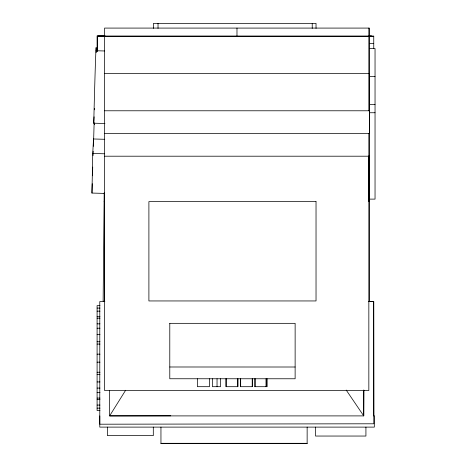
<?xml version="1.0" encoding="UTF-8"?>
<svg xmlns="http://www.w3.org/2000/svg" width="467" height="467" viewBox="0 0 467 467"><rect width="100%" height="100%" fill="white"/><g stroke="black" fill="none" stroke-linecap="round" stroke-linejoin="round"><path stroke-width="0.7" d="M197.389 378.76L197.389 386.682L209.461 386.688L209.461 378.76M212.415 378.76L212.415 386.688L220.506 386.688L220.506 378.76M217.038 386.688L217.038 378.76M225.929 378.76L225.929 386.688L237.884 386.688L237.884 378.766M226.221 386.688L226.221 378.76M236.985 28.084L236.979 36.274M237.779 386.688L237.779 378.766M240.377 378.766L240.377 386.688L252.332 386.688L252.338 378.766M240.668 386.688L240.668 378.766M252.227 386.688L252.233 378.766M254.468 378.766L254.468 386.688L267.147 386.694L267.147 378.766M255.554 386.688L255.554 378.766M266.044 386.694L266.044 378.766M266.307 386.694L266.307 378.766M368.837 155.96L368.837 201.621L369.502 201.621M369.391 110.597L368.837 110.778L368.837 28.09M104.567 193.408L91.958 193.069L92.74 153.468L93.523 138.985L104.731 139.289M104.182 192.772L103.137 301.11L104.573 301.127M369.163 174.95L369.391 156.2L104.573 156.2M91.958 193.069L92.233 183.694M92.46 175.761L92.711 167.11M93.044 155.569L93.166 151.244M93.312 146.194L93.523 138.985M93.47 145.862L94.136 122.757M104.958 123.504L93.75 123.2L94.095 116.82M363.881 390.108L363.74 415.899L109.611 415.899L109.611 390.412M125.623 390.272L109.611 415.899L170.776 415.805M105.063 35.871L97.095 35.871L97.095 51.411M369.333 35.871L371.504 35.871M97.65 51.393L97.65 36.093L373.752 36.093L373.752 48.486M97.65 36.134L104.923 36.134M368.837 36.198L369.391 36.198L369.391 28.09L104.573 28.084L104.573 36.274L368.837 36.274M369.426 36.292L373.752 36.292M369.426 43.361L373.752 43.402M369.438 48.574L375.042 48.574L375.042 199.117L369.438 199.117M104.573 73.436L369.391 73.436L369.391 133.492L104.573 133.492M369.438 76.582L375.042 76.582M369.438 104.59L375.042 104.59M104.573 110.778L369.391 110.778M369.438 112.74L375.042 112.74M104.094 201.621L104.573 201.621M104.573 301.268L104.52 201.621M104.859 301.583L99.78 301.583L99.78 427.112L374.324 427.112L374.324 415.91L373.781 415.49M99.991 305.581L97.095 305.581L97.095 410.557L99.991 410.557M97.095 308.08L99.991 308.08M97.095 311.145L99.991 311.145M97.095 316.708L99.991 316.708M97.095 318.19L99.991 318.19M97.095 323.853L99.991 323.853M97.095 328.208L99.991 328.208M97.095 334.372L99.991 334.372M97.095 341.768L99.991 341.768M97.095 344.074L99.991 344.074M97.095 354.161L99.991 354.161M97.095 362.164L99.991 362.164M169.784 366.992L295.132 367.009M97.095 372.24L99.991 372.24M97.095 374.546L99.991 374.546M97.095 381.942L99.991 381.942M97.095 388.083L99.991 388.083M97.095 392.42L99.991 392.42M97.095 398.082L99.991 398.082M97.095 399.507L99.991 399.507M97.095 405.07L99.991 405.07M97.095 408.129L99.991 408.129M99.792 415.91L99.792 424.205L373.833 423.785L373.647 301.571L368.697 301.577L373.781 301.583L373.781 416.021M160.952 443.306L307.14 443.306M96.109 50.745L104.509 50.973M92.74 153.468L104.649 153.789M346.21 390.073L363.74 415.899L363.74 390.079M369.502 198.726L369.502 301.583M369.391 36.093L369.391 201.621M368.837 133.492L368.837 390.517L104.573 390.517L104.573 36.093M365.924 427.112L365.924 436.044L315.54 436.044L315.54 427.112M316.031 28.382L316.031 23.35L153.468 23.35L153.468 28.382M312.23 23.35L312.23 28.382M307.146 427.112L307.14 443.65L160.952 443.65L160.952 427.112M158.027 23.35L158.027 28.382M153.304 427.112L153.304 435.647L107.428 435.647L107.428 427.112M94.556 123.224A57.587 0.414 -88.5 0 1 94.515 124.66M93.75 123.2A57.587 0.414 -88.5 0 1 96.161 52.713M169.79 323.339L169.784 378.755L295.126 378.772L295.138 323.339L169.79 323.339M94.556 108.315L94.515 109.757L94.556 108.315M316.031 201.627L148.897 201.627L148.897 300.946L316.031 300.946L316.031 201.627"/></g></svg>
